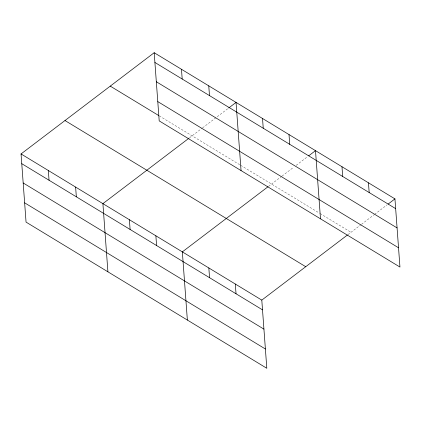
<?xml version="1.0" encoding="UTF-8"?>
<svg xmlns="http://www.w3.org/2000/svg" width="421" height="421" viewBox="0 0 421 421"><rect width="100%" height="100%" fill="white"/><g stroke="black" fill="none" stroke-linecap="round" stroke-linejoin="round"><path stroke-width="0.32" stroke-dasharray="2.1 1.58" d="M189.539 137.778L202.048 128.263M202.575 127.868L228.203 108.381M268.472 186.403L281.496 176.499M282.023 176.104L293.526 167.353M296.142 165.364L307.651 156.617M347.92 234.639L360.944 224.735M361.465 224.335L374.022 214.794M374.543 214.394L387.099 204.853M159.259 115.875L240.112 164.964M240.665 165.295L319.56 213.2M320.113 213.531L351.009 232.292"/><path stroke-width="0.63" d="M21.05 153.944L261.799 300.11L266.809 368.28L26.055 222.114L21.05 153.944L154.191 52.72L394.945 198.886L399.95 267.056L159.201 120.89L154.191 52.72M189.024 138.167L102.903 203.638L107.913 271.808M228.724 107.981L236.049 102.414L241.054 170.584M267.956 186.792L182.351 251.874L187.361 320.044M308.698 155.823L315.497 150.65L320.502 218.82M261.799 300.11L347.404 235.029M388.146 204.059L394.945 198.886M154.907 62.461L395.661 208.632M156.323 81.742L397.077 227.914M157.786 101.608L398.534 247.774M110.255 86.121L158.701 115.533M64.987 120.538L305.735 266.709M21.766 163.685L262.515 309.856M23.181 182.967L263.93 329.138M24.639 202.833L265.393 348.998M368.459 182.809L369.175 192.55M341.978 166.732L342.694 176.473M289.011 134.573L289.727 144.314M262.53 118.496L263.246 128.237M235.318 284.033L236.034 293.774M208.763 85.847L209.479 95.593M208.837 267.956L209.553 277.697M181.477 69.286L182.193 79.027M155.87 235.797L156.586 245.538M129.389 219.72L130.105 229.461M75.622 187.071L76.338 196.817M48.336 170.51L49.052 180.251"/></g></svg>
